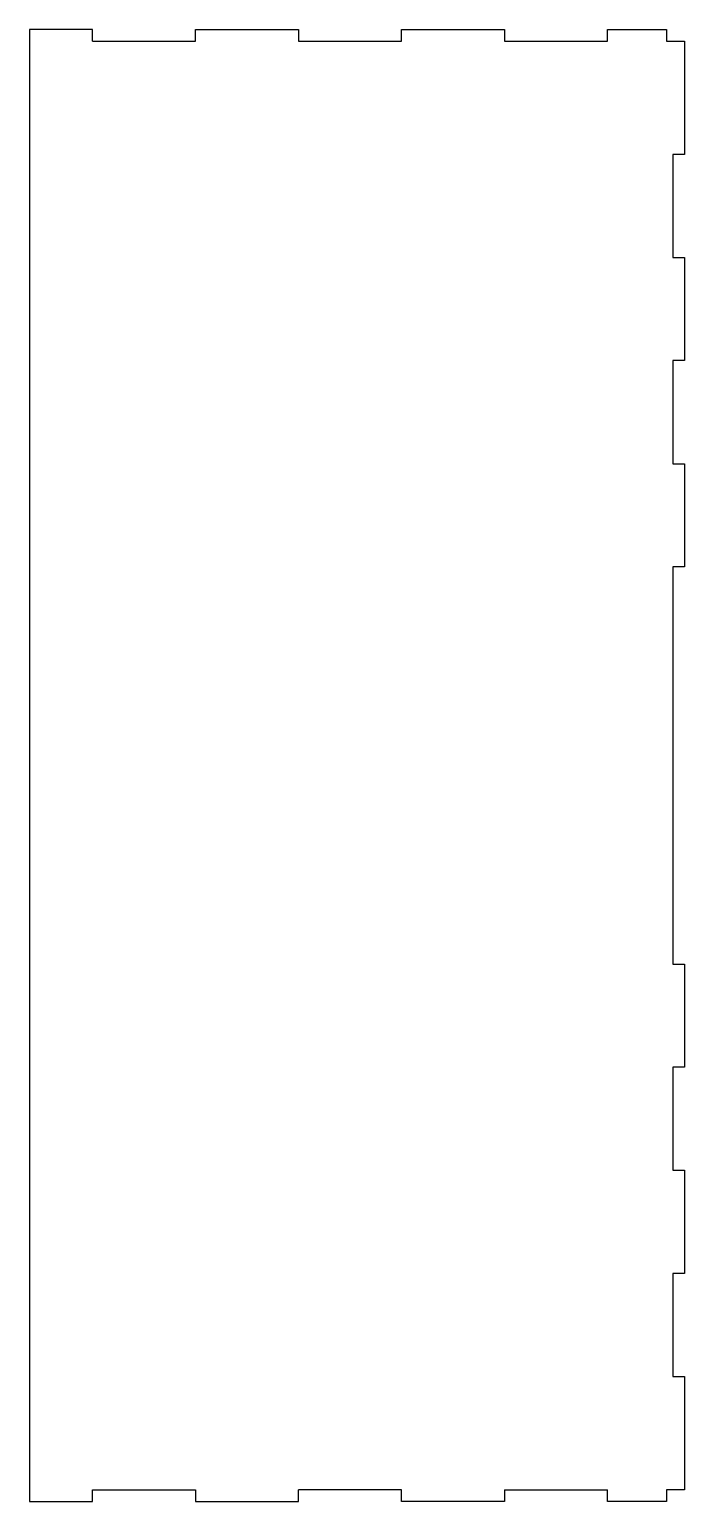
# Model space of a CAD drawing. Header units: millimetres. Extents: x 356 to 578, y 195 to 695.
import ezdxf

# ---------------------------------------------------------------- set-up
doc = ezdxf.new("R2010")
doc.units = ezdxf.units.MM

msp = doc.modelspace()

# ---------------------------------------------------------------- linework, layer by layer
for p, q in [((376.97, 695.29), (355.55, 695.29)), ((355.55, 695.29), (355.55, 195.29)), ((376.97, 691.29), (376.97, 695.29)), ((574.15, 582.79), (574.15, 547.79)), ((574.15, 547.79), (578.15, 547.79)), ((578.15, 547.79), (578.15, 512.79)), ((578.15, 512.79), (574.15, 512.79)), ((574.15, 512.79), (574.15, 377.79)), ((574.15, 377.79), (578.15, 377.79)), ((578.15, 377.79), (578.15, 342.79)), ((578.15, 342.79), (574.15, 342.79)), ((574.15, 342.79), (574.15, 307.79)), ((574.15, 307.79), (578.15, 307.79)), ((578.15, 307.79), (578.15, 272.79)), ((578.15, 272.79), (574.15, 272.79)), ((574.15, 272.79), (574.15, 237.79)), ((574.15, 237.79), (578.15, 237.79)), ((578.15, 237.79), (578.15, 199.29)), ((355.55, 195.29), (376.97, 195.29)), ((376.97, 195.29), (376.97, 199.29)), ((551.97, 195.29), (551.97, 199.29)), ((571.97, 195.29), (551.97, 195.29)), ((578.15, 199.29), (571.97, 199.29)), ((571.97, 199.29), (571.97, 195.29))]:
    msp.add_line(p, q)
for points in [[(376.97, 691.29), (411.97, 691.29), (411.97, 695.29), (446.97, 695.29), (446.97, 691.29)], [(446.97, 691.29), (481.97, 691.29), (481.97, 695.29), (516.97, 695.29), (516.97, 691.29)], [(551.97, 691.29), (551.97, 695.29), (571.97, 695.28), (571.97, 691.29), (578.15, 691.29), (578.15, 652.79), (574.15, 652.79), (574.15, 617.79), (578.15, 617.79), (578.15, 582.79), (574.15, 582.79)], [(516.97, 691.29), (551.97, 691.29)], [(376.97, 199.29), (411.97, 199.29), (411.97, 195.29), (446.97, 195.29), (446.97, 199.29)], [(516.97, 199.29), (516.97, 195.29), (481.97, 195.29), (481.97, 199.29), (446.97, 199.29)], [(516.97, 199.29), (551.97, 199.29)]]:
    msp.add_lwpolyline(points)

doc.saveas('drawing.dxf')
